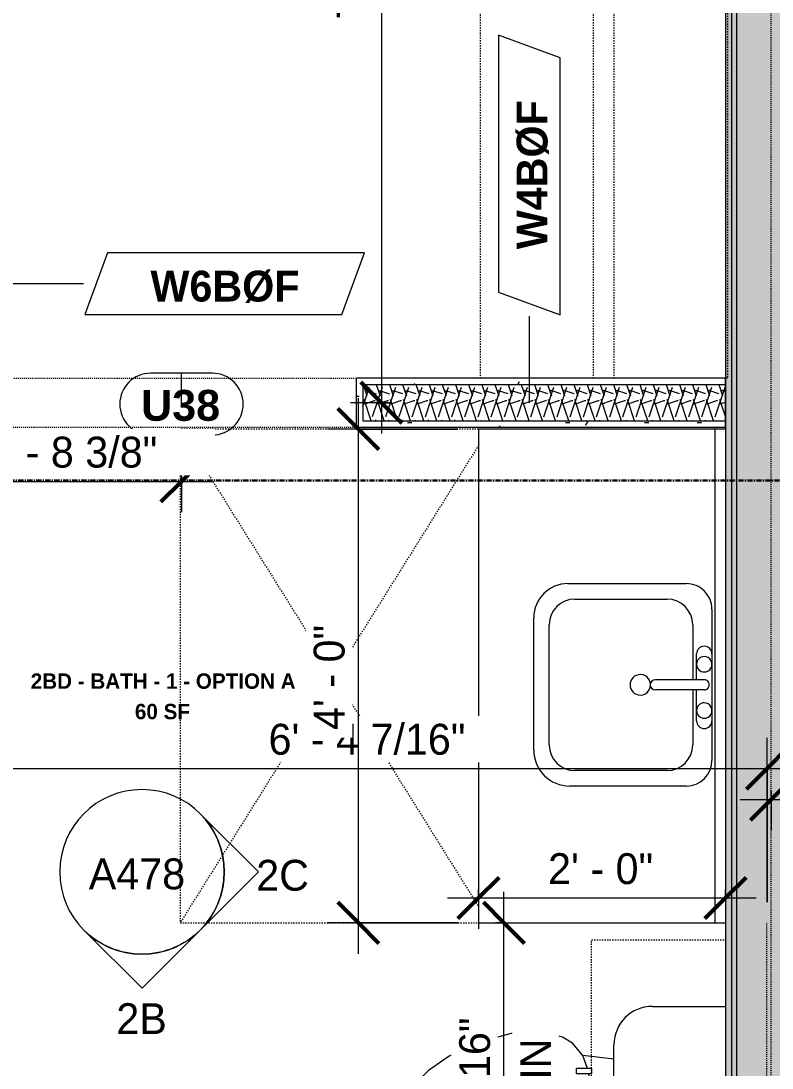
# Model space of a CAD drawing. Header units: inches. Extents: x -4058 to -1781, y 9814 to 12289.
# Drawn here: x -3411.6 to -3338.6, y 11790.1 to 11891.9 of the extents above; entities that cross this region are included whole.
import ezdxf

# ---------------------------------------------------------------- set-up
doc = ezdxf.new("R2010")
doc.units = ezdxf.units.IN
doc.header["$MEASUREMENT"] = 0
for name, pattern in [('Dash', [0.25, 0.125, -0.125]), ('Dash 3_32_', [0.1875, 0.09375, -0.09375]), ('Grid Line 1_2_', [0.875, 0.5, -0.125, 0.125, -0.125]), ('Grid Line 1_2__2_', [0.875, 0.5, -0.125, 0.125, -0.125]), ('Overhead', [0.15625, 0.09375, -0.0625])]:
    doc.linetypes.add(name, pattern=pattern)
for name, color, linetype, lineweight in [('0-1', 7, 'Continuous', 5), ('A-ANNO-DIMS', 211, 'Continuous', 9), ('A-ANNO-DIMS-32', 211, 'Continuous', 9), ('A-AREA-IDEN', 2, 'Continuous', 9), ('A-DETL-1', 90, 'Dash 3_32_', 9), ('A-DETL-GENF-3', 92, 'Overhead', 9), ('A-DETL-MEDM-1', 33, 'Continuous', 9), ('A-DOOR-2', 31, 'Continuous', 9), ('A-DOOR-IDEN', 31, 'Continuous', 9), ('A-GENM', 5, 'Continuous', 9), ('A-GENM-2', 147, 'Dash', 9), ('A-WALL-1', 7, 'Continuous', 9), ('A-WALL-2', 113, 'Continuous', 9), ('A-WALL-IDEN', 211, 'Continuous', 9), ('A-WALL-PATT-1', 9, 'Continuous', 9), ('G-ANNO-SYMB-3', 111, 'Continuous', 9), ('I-WALL-1', 1, 'Continuous', 5), ('I-WALL-2', 7, 'Continuous', 9), ('P-SANR-FIXT', 6, 'Continuous', 9), ('Q-CASE', 31, 'Continuous', 9), ('Q-CASE-1', 31, 'Dash', 9), ('Q-CASE-HDLN', 31, 'Dash', 9), ('S-GRID-1', 1, 'Grid Line 1_2_', 9), ('S-GRID-2', 1, 'Grid Line 1_2__2_', 30)]:
    doc.layers.add(name, color=color, linetype=linetype, lineweight=lineweight)
doc.styles.add('Arial_B', font='arialbd.ttf', dxfattribs={"height": 3})
doc.styles.add('Century Gothic', font='ufonts.com_century-gothic.ttf', dxfattribs={"height": 3})
doc.styles.add('Century Gothic_B', font='GOTHICB.TTF', dxfattribs={"height": 1.5})
doc.styles.add('Century Gothic_B_1', font='GOTHICB.TTF', dxfattribs={"height": 3})
doc.dimstyles.new('THE_DIMENSION_STRING', dxfattribs={"dimscale": 12, "dimtxt": 3.132505, "dimasz": 0.333333, "dimexe": 0.25, "dimexo": 0.166667, "dimgap": 0.041667, "dimtad": 1, "dimdec": 4, "dimrnd": 0.0625, "dimzin": 3, "dimdsep": 46, "dimlunit": 4, "dimtxsty": 'Century Gothic', "dimblk1": 'OBLIQUE', "dimblk2": 'OBLIQUE', "dimsah": 1, "dimcen": 0.09, "dimdle": 0.25, "dimazin": 0, "dimtfac": 1, "dimtdec": 4, "dimtix": 1, "dimtmove": 0, "dimatfit": 3, "dimfxl": 1, "dimtvp": 1, "dimtfill": 1, "dimfrac": 2, "dimtolj": 1, "dimtzin": 0, "dimarcsym": 2})
doc.dimstyles.new('THE_DIMENSION_STRING_2', dxfattribs={"dimscale": 12, "dimtxt": 3.132505, "dimasz": 0.333333, "dimexe": 0.25, "dimexo": 0.166667, "dimgap": 0.041667, "dimtad": 1, "dimdec": 4, "dimrnd": 0.0625, "dimzin": 3, "dimdsep": 46, "dimlunit": 4, "dimtxsty": 'Century Gothic', "dimblk1": 'OBLIQUE', "dimblk2": 'OBLIQUE', "dimsah": 1, "dimcen": 0.09, "dimdle": 0.25, "dimazin": 0, "dimtfac": 1, "dimtdec": 4, "dimtix": 1, "dimtmove": 0, "dimatfit": 3, "dimfxl": 1, "dimtvp": 1, "dimtfill": 1, "dimfrac": 2, "dimtolj": 1, "dimtzin": 0, "dimarcsym": 2})
pattern_1 = [(0, (0, 0), (10.24, 2.56), [0.422, -7.258, 0.422, -7.258, -40.96]), (0, (0, 0), (10.24, 2.56), [-15.36, 0.422, -14.938, 0.422, -7.258, -17.92]), (0, (0, 0), (10.24, 2.56), [-38.4, 0.422, -4.698, 0.422, -12.378]), (120, (3.84, 1.28), (-7.33702503, 7.58810013), [0.422, -7.258, 0.422, -7.258, -40.96]), (120, (3.84, 1.28), (-7.33702503, 7.58810013), [-15.36, 0.422, -14.938, 0.422, -7.258, -17.92]), (120, (3.84, 1.28), (-7.33702503, 7.58810013), [-38.4, 0.422, -4.698, 0.422, -12.378]), (240, (5.12, 6.4), (-2.90297497, -10.14810013), [0.422, -7.258, 0.422, -7.258, -40.96]), (240, (5.12, 6.4), (-2.90297497, -10.14810013), [-15.36, 0.422, -14.938, 0.422, -7.258, -17.92]), (240, (5.12, 6.4), (-2.90297497, -10.14810013), [-38.4, 0.422, -4.698, 0.422, -12.378])]
pattern_2 = [(161.57, (0.16, 0.16), (-1.279773737, -0.000426766), [0, -9.107, 1.011, 0]), (18.43, (-0.16, 0.16), (-1.279773737, 0.000426766), [0, -9.107, 1.011, 0]), (108.43, (0.16, 0.16), (0.639452382, -3.199964008), [3.035, -7.083]), (71.57, (-0.16, 0.16), (0.639452382, 3.199964008), [3.035, -7.083])]

# ---------------------------------------------------------------- blocks, each defined once
blk = doc.blocks.new('CTR - 1st Phase - Shell_rvt-1-UNIT PLANS - 2ND FLOOR')
at = {"layer": 'S-GRID-1'}
blk.add_line((-1781.27, 11847.19), (-4041.78, 11847.19), dxfattribs=at)
blk = doc.blocks.new('CTR - 1st Phase - Common Walls_rvt-1-UNIT PLANS - 2ND FLOOR')
at = {"layer": 'A-WALL-PATT-1'}
h = blk.add_hatch(dxfattribs=at)
h.set_pattern_fill('FP_1', color=256, style=0, pattern_type=2)
h.set_pattern_definition(pattern_1)
h.paths.add_polyline_path([(-3343.16, 11724.74), (-3342.54, 11724.74), (-3342.54, 12110.34), (-3343.16, 12110.34), (-3343.16, 11724.74)], flags=0)
h = blk.add_hatch(dxfattribs=at)
h.set_pattern_fill('FP_5', color=256, style=0, pattern_type=2)
h.set_pattern_definition(pattern_2)
h.paths.add_polyline_path([(-3342.04, 11724.74), (-3336.54, 11724.74), (-3336.54, 12110.34), (-3342.04, 12110.34), (-3342.04, 11725.36)], flags=0)
at = {"layer": 'I-WALL-1'}
blk.add_hatch(color=256, dxfattribs=at).paths.add_polyline_path([(-3342.54, 11724.74), (-3342.04, 11724.74), (-3342.04, 12110.34), (-3342.54, 12110.34), (-3342.54, 11725.36)], flags=0)
at = {"layer": 'A-WALL-1'}
for p, q in [((-3342.54, 11725.36), (-3342.54, 12110.34)), ((-3342.04, 11725.36), (-3342.04, 12110.34))]:
    blk.add_line(p, q, dxfattribs=at)
at = {"layer": 'I-WALL-2'}
for p, q in [((-3343.16, 12110.34), (-3343.16, 11852.18)), ((-3343.16, 11804.18), (-3343.16, 11763.86))]:
    blk.add_line(p, q, dxfattribs=at)
blk = doc.blocks.new('CTR - 1st Phase - Structure_rvt-1-UNIT PLANS - 2ND FLOOR')
at = {"layer": 'S-GRID-2'}
blk.add_line((-1781.27, 11847.19), (-4041.78, 11847.19), dxfattribs=at)
blk = doc.blocks.new('Door-Opening - CLEAR OPENING - 34_ x 80_-3922092-UNIT PLANS - 2ND FLOOR')
at = {"layer": 'A-DETL-GENF-3'}
for p, q in [((16.68, 2.38), (-17.32, 2.38)), ((-17.32, -2.37), (16.68, -2.37))]:
    blk.add_line(p, q, dxfattribs=at)
at = {"layer": 'A-DETL-MEDM-1'}
for p, q in [((-17.32, 2.38), (-17.32, -2.37)), ((16.68, -2.37), (16.68, 2.38))]:
    blk.add_line(p, q, dxfattribs=at)
blk = doc.blocks.new('M_Sink Vanity-Square - 500 x 440mm-1372835-UNIT PLANS - 2ND FLOOR')
at = {"layer": 'P-SANR-FIXT'}
for p, q in [((-5.72, 10.23), (7.14, 10.23)), ((-5.22, 8.73), (6.46, 8.73)), ((-9.22, -4.59), (-9.22, 6.73)), ((-7.72, -2.72), (-7.72, 6.23)), ((8.96, 6.23), (8.96, -2.72)), ((10.46, 6.91), (10.46, -4.59)), ((0.12, -6.33), (0.12, -1.59)), ((1.12, -6.33), (1.12, -1.59)), ((0.12, -5.22), (-5.22, -5.22)), ((-2.88, -5.59), (0.12, -5.59)), ((6.46, -5.22), (1.12, -5.22)), ((1.12, -5.59), (3.62, -5.59)), ((7.96, -7.09), (-6.72, -7.09)), ((3.62, -7.09), (-2.88, -7.09))]:
    blk.add_line(p, q, dxfattribs=at)
for centre, radius, start, end in [((-5.72, 6.73), 3.5, 90, 180), ((7.14, 6.91), 3.32, 360, 90), ((-5.22, 6.23), 2.5, 90, 180), ((6.46, 6.23), 2.5, 360, 90), ((0.62, -0.13), 1, 360, 180), ((0.62, -0.13), 1, 180, 0), ((0.62, -1.59), 0.5, 360, 180), ((-5.22, -2.72), 2.5, 180, 270), ((6.46, -2.72), 2.5, 270, 360), ((-6.72, -4.59), 2.5, 180, 270), ((7.96, -4.59), 2.5, 270, 0), ((-2.88, -6.34), 0.75, 90, 270), ((-1.88, -6.34), 0.75, 360, 180), ((2.62, -6.34), 0.75, 0, 180), ((3.62, -6.34), 0.75, 270, 90), ((-1.88, -6.34), 0.75, 180, 0), ((0.62, -6.33), 0.5, 180, 0), ((2.62, -6.34), 0.75, 180, 0)]:
    blk.add_arc(centre, radius, start, end, dxfattribs=at)
blk = doc.blocks.new('Toilet-Domestic-3D - Toilet-Domestic-3D-V79-UNIT PLANS - 2ND FLOOR')
at = {"layer": 'P-SANR-FIXT'}
for p, q in [((-9.98, 11.75), (-9.98, 18.85)), ((9.98, 18.85), (9.98, 11.75)), ((6.25, 8.02), (-6.25, 8.02)), ((-4.86, 8.02), (-5.21, 5)), ((4.86, 8.02), (5.21, 5)), ((-3.94, 5.46), (-5.21, 5)), ((-1, 6), (-3.45, 5.57)), ((1, 6), (-1, 6)), ((3.84, 5.5), (1, 6)), ((5.21, 5), (3.84, 5.5)), ((-5.21, 5), (-6.4, 4)), ((6.4, 4), (5.21, 5)), ((-6.4, 4), (-6.97, 3)), ((6.97, 3), (6.4, 4)), ((-6.97, 3), (-7.24, 2)), ((7.24, 2), (6.97, 3)), ((-7.24, 2), (-7.41, 1)), ((7.41, 1), (7.24, 2)), ((-7.41, 1), (-7.5, 0)), ((-7.5, 0), (-7.33, -1.99)), ((7.33, -1.99), (7.5, 0)), ((7.5, 0), (7.41, 1)), ((-7.33, -1.99), (-6.79, -4)), ((6.79, -4), (7.33, -1.99)), ((-6.79, -4), (-6.06, -6)), ((6.06, -6), (6.79, -4)), ((-6.06, -6), (-5.13, -8)), ((5.13, -8), (6.06, -6)), ((-5.13, -8), (-3.74, -10)), ((3.74, -10), (5.13, -8)), ((-3.74, -10), (-2.74, -11)), ((2.74, -11), (3.74, -10)), ((-2.74, -11), (-1.87, -11.5)), ((1.87, -11.5), (2.74, -11)), ((-1.87, -11.5), (-0.5, -12)), ((-0.5, -12), (0.5, -12)), ((0.5, -12), (1.87, -11.5))]:
    blk.add_line(p, q, dxfattribs=at)
for centre, start, end in [((-6.25, 11.75), 180, 270), ((6.25, 11.75), 270, 360)]:
    blk.add_arc(centre, 3.73, start, end, dxfattribs=at)
blk = doc.blocks.new('Bath Vanity - Bath Vanity 48_-3150017-UNIT PLANS - 2ND FLOOR')
at = {"layer": 'Q-CASE'}
for p, q in [((24.74, 24), (-23.26, 24)), ((-23.26, 24), (-23.26, 1)), ((24.74, 1), (24.74, 24))]:
    blk.add_line(p, q, dxfattribs=at)
blk = doc.blocks.new('ADA Clearances - 30_x48_-V54-UNIT PLANS - 2ND FLOOR')
at = {"layer": 'A-GENM-2'}
for p, q in [((-14, -22.41), (15, 24)), ((15, 24), (-14, 24)), ((15, -24), (15, 24)), ((15, -24), (-14, 22.41)), ((-14, -24), (15, -24))]:
    blk.add_line(p, q, dxfattribs=at)
blk = doc.blocks.new('BATHROOM MIRROR - BATHROOM MIRROR 48_-3123886-UNIT PLANS - 2ND FLOOR')
at = {"layer": 'Q-CASE'}
for p, q in [((-23.26, -23), (24.74, -23)), ((-23.26, -23), (-23.26, -24)), ((24.74, -24), (24.74, -23)), ((24.74, -24), (-23.26, -24))]:
    blk.add_line(p, q, dxfattribs=at)
blk = doc.blocks.new('300 Series Wall Hung Cabinet_326 - 30_-2909953-UNIT PLANS - 2ND FLOOR')
at = {"layer": 'Q-CASE'}
for p, q in [((-2.01, 14.69), (-2.5, 14.69)), ((-2.5, 14.69), (-2.5, 13.19)), ((-2.01, 13.19), (-2.01, 14.69)), ((2.49, 14.69), (2, 14.69)), ((2, 14.69), (2, 13.19)), ((2.49, 13.19), (2.49, 14.69)), ((-2.01, 13.19), (-2.5, 13.19)), ((2.49, 13.19), (2, 13.19))]:
    blk.add_line(p, q, dxfattribs=at)
at = {"layer": 'Q-CASE-1'}
for p, q in [((-15, 0.19), (-15, 13.19)), ((-15, 13.19), (15, 13.19)), ((15, 13.19), (15, 0.19)), ((15, 0.19), (-15, 0.19))]:
    blk.add_line(p, q, dxfattribs=at)
blk = doc.blocks.new('OD_CW_Closet - OD_CW_Closet-3801314-UNIT PLANS - 2ND FLOOR')
at = {"layer": 'Q-CASE-HDLN'}
for p, q in [((0.74, -24), (0.74, 0)), ((0.74, 0), (80.99, 0)), ((80.99, 0), (80.99, -24)), ((0.74, -11), (80.99, -11)), ((0.74, -13), (80.99, -13)), ((80.99, -24), (0.74, -24))]:
    blk.add_line(p, q, dxfattribs=at)
blk = doc.blocks.new('Elevation - Filled Arrow-152140-UNIT PLANS - 2ND FLOOR')
at = {"layer": 'G-ANNO-SYMB-3'}
for start, end in [(360, 180), (180, 360)]:
    blk.add_arc((0, 0), 0.25, start, end, dxfattribs=at)
blk = doc.blocks.new('Elevation - Filled Arrow-151867-UNIT PLANS - 2ND FLOOR')
at = {"layer": 'G-ANNO-SYMB-3'}
for p, q in [((0, 0.3536), (-0.1768, 0.1768)), ((0.1768, 0.1768), (0, 0.3536))]:
    blk.add_line(p, q, dxfattribs=at)
blk.add_arc((0, 0), 0.25, 45, 135, dxfattribs=at)
blk = doc.blocks.new('DIMBLOCK115-UNIT PLANS - 2ND FLOOR')
at = {"layer": 'A-ANNO-DIMS-32'}
for p, q in [((-3415.53, 11808.94), (-3415.53, 11822.18)), ((-3339.12, 11806.18), (-3339.12, 11822.18)), ((-3415.53, 11819.18), (-3336.12, 11819.18)), ((-3415.53, 11819.18), (-3415.53, 11808.94)), ((-3339.12, 11819.18), (-3339.12, 11806.18))]:
    blk.add_line(p, q, dxfattribs=at)
at = {"layer": 'A-ANNO-DIMS-32', "lineweight": 50}
for p, q in [((-3415.53, 11819.18), (-3413.53, 11821.18)), ((-3339.12, 11819.18), (-3337.12, 11821.18)), ((-3415.53, 11819.18), (-3417.53, 11817.18)), ((-3339.12, 11819.18), (-3341.12, 11817.18))]:
    blk.add_line(p, q, dxfattribs=at)
at = {"layer": 'A-ANNO-DIMS-32', "color": 0, "insert": (-3387.57, 11823.53), "char_height": 3, "width": 24.5827, "attachment_point": 1, "line_spacing_factor": 0.984502, "style": 'Century Gothic', "bg_fill": 3, "box_fill_scale": 1.25, "bg_fill_color": 256, "bg_fill_true_color": 13158600, "bg_fill_transparency": 0}
blk.add_mtext('6\' - 4 7/16"', dxfattribs=at)
blk = doc.blocks.new('_Oblique')
at = {"color": 0, "linetype": 'ByBlock', "lineweight": -2}
blk.add_line((-0.5, -0.5), (0.5, 0.5), dxfattribs=at)
blk = doc.blocks.new('DIMBLOCK181-UNIT PLANS - 2ND FLOOR')
at = {"layer": 'A-ANNO-DIMS-32'}
for p, q in [((-3262.72, 11825.61), (-3262.72, 11813.17)), ((-3262.72, 11816.17), (-3262.72, 11825.61)), ((-3338.72, 11817), (-3338.72, 11813.17)), ((-3338.72, 11816.17), (-3338.72, 11817)), ((-3341.72, 11816.17), (-3262.72, 11816.17))]:
    blk.add_line(p, q, dxfattribs=at)
at = {"layer": 'A-ANNO-DIMS-32', "lineweight": 50}
for p, q in [((-3338.72, 11816.17), (-3336.72, 11818.17)), ((-3262.72, 11816.17), (-3260.72, 11818.17)), ((-3338.72, 11816.17), (-3340.72, 11814.17)), ((-3262.72, 11816.17), (-3264.72, 11814.17))]:
    blk.add_line(p, q, dxfattribs=at)
at = {"layer": 'A-ANNO-DIMS-32', "color": 0, "insert": (-3305.97, 11820.51), "char_height": 3, "width": 12.5897, "attachment_point": 1, "line_spacing_factor": 0.984502, "style": 'Century Gothic', "bg_fill": 3, "box_fill_scale": 1.25, "bg_fill_color": 256, "bg_fill_true_color": 13158600, "bg_fill_transparency": 0}
blk.add_mtext('6\' - 4"', dxfattribs=at)
blk = doc.blocks.new('DIMBLOCK196-UNIT PLANS - 2ND FLOOR')
at = {"layer": 'A-ANNO-DIMS-32'}
for p, q in [((-3378.84, 11801.18), (-3378.84, 11855.18)), ((-3369.16, 11852.18), (-3381.84, 11852.18)), ((-3378.84, 11852.18), (-3369.16, 11852.18)), ((-3369.16, 11804.18), (-3381.84, 11804.18)), ((-3378.84, 11804.18), (-3369.16, 11804.18))]:
    blk.add_line(p, q, dxfattribs=at)
at = {"layer": 'A-ANNO-DIMS-32', "lineweight": 50}
for p, q in [((-3378.84, 11852.18), (-3380.84, 11854.18)), ((-3378.84, 11852.18), (-3376.84, 11850.18)), ((-3378.84, 11804.18), (-3380.84, 11806.18)), ((-3378.84, 11804.18), (-3376.84, 11802.18))]:
    blk.add_line(p, q, dxfattribs=at)
at = {"layer": 'A-ANNO-DIMS-32', "color": 0, "insert": (-3383.18, 11822.93), "char_height": 3, "width": 12.5897, "attachment_point": 1, "rotation": 90, "line_spacing_factor": 0.984502, "style": 'Century Gothic', "bg_fill": 3, "box_fill_scale": 1.25, "bg_fill_color": 256, "bg_fill_true_color": 13158600, "bg_fill_transparency": 0}
blk.add_mtext('4\' - 0"', dxfattribs=at)
blk = doc.blocks.new('DIMBLOCK197-UNIT PLANS - 2ND FLOOR')
at = {"layer": 'A-ANNO-DIMS-32', "lineweight": 50}
for p, q in [((-3367.16, 11806.6), (-3365.16, 11808.6)), ((-3343.16, 11806.6), (-3341.16, 11808.6)), ((-3367.16, 11806.6), (-3369.16, 11804.6)), ((-3343.16, 11806.6), (-3345.16, 11804.6))]:
    blk.add_line(p, q, dxfattribs=at)
at = {"layer": 'A-ANNO-DIMS-32'}
for p, q in [((-3367.16, 11807.43), (-3367.16, 11803.6)), ((-3367.16, 11806.6), (-3367.16, 11807.43)), ((-3343.16, 11807.43), (-3343.16, 11803.6)), ((-3343.16, 11806.6), (-3343.16, 11807.43)), ((-3370.16, 11806.6), (-3340.16, 11806.6))]:
    blk.add_line(p, q, dxfattribs=at)
at = {"layer": 'A-ANNO-DIMS-32', "color": 0, "insert": (-3360.4, 11810.95), "char_height": 3, "width": 12.5897, "attachment_point": 1, "line_spacing_factor": 0.984502, "style": 'Century Gothic', "bg_fill": 3, "box_fill_scale": 1.25, "bg_fill_color": 256, "bg_fill_true_color": 13158600, "bg_fill_transparency": 0}
blk.add_mtext('2\' - 0"', dxfattribs=at)
blk = doc.blocks.new('DIMBLOCK341-UNIT PLANS - 2ND FLOOR')
at = {"layer": 'A-ANNO-DIMS-32'}
for p, q in [((-3364.69, 11764.99), (-3364.69, 11807.18)), ((-3365.52, 11804.18), (-3361.69, 11804.18)), ((-3364.69, 11804.18), (-3365.52, 11804.18)), ((-3365.52, 11767.99), (-3361.69, 11767.99)), ((-3364.69, 11767.99), (-3365.52, 11767.99))]:
    blk.add_line(p, q, dxfattribs=at)
at = {"layer": 'A-ANNO-DIMS-32', "lineweight": 50}
for p, q in [((-3364.69, 11804.18), (-3366.69, 11806.18)), ((-3364.69, 11804.18), (-3362.69, 11802.18)), ((-3364.69, 11767.99), (-3366.69, 11769.99)), ((-3364.69, 11767.99), (-3362.69, 11765.99))]:
    blk.add_line(p, q, dxfattribs=at)
at = {"layer": 'A-ANNO-DIMS-32', "color": 0, "char_height": 3, "attachment_point": 1, "rotation": 90, "line_spacing_factor": 0.984502, "style": 'Century Gothic', "bg_fill": 3, "box_fill_scale": 1.25, "bg_fill_color": 256, "bg_fill_true_color": 13158600, "bg_fill_transparency": 0}
for s, insert, width in [('3\' - 0 3/16"', (-3369.04, 11775.84), 24.5827), ('33" MIN', (-3363.11, 11778.58), 18.0194)]:
    blk.add_mtext(s, dxfattribs=dict(at, insert=insert, width=width))
blk = doc.blocks.new('DIMBLOCK478-UNIT PLANS - 2ND FLOOR')
at = {"layer": 'A-ANNO-DIMS-32'}
for p, q in [((-3376.6, 11942.74), (-3376.6, 11851.74)), ((-3375.77, 11939.74), (-3379.6, 11939.74)), ((-3376.6, 11939.74), (-3375.77, 11939.74)), ((-3375.77, 11854.74), (-3379.6, 11854.74)), ((-3376.6, 11854.74), (-3375.77, 11854.74))]:
    blk.add_line(p, q, dxfattribs=at)
at = {"layer": 'A-ANNO-DIMS-32', "lineweight": 50}
for p, q in [((-3376.6, 11939.74), (-3378.6, 11941.74)), ((-3376.6, 11939.74), (-3374.6, 11937.74)), ((-3376.6, 11854.74), (-3378.6, 11856.74)), ((-3376.6, 11854.74), (-3374.6, 11852.74))]:
    blk.add_line(p, q, dxfattribs=at)
at = {"layer": 'A-ANNO-DIMS-32', "color": 0, "insert": (-3380.94, 11891.99), "char_height": 3, "width": 12.5897, "attachment_point": 1, "rotation": 90, "line_spacing_factor": 0.984502, "style": 'Century Gothic', "bg_fill": 3, "box_fill_scale": 1.25, "bg_fill_color": 256, "bg_fill_true_color": 13158600, "bg_fill_transparency": 0}
blk.add_mtext('7\' - 1"', dxfattribs=at)
blk = doc.blocks.new('Door Tag - Type Mark-2601225-UNIT PLANS - 2ND FLOOR')
at = {"layer": 'A-DOOR-IDEN'}
for p, q in [((0.09375, 0.09375), (-0.09375, 0.09375)), ((-0.09375, -0.09375), (0.09375, -0.09375))]:
    blk.add_line(p, q, dxfattribs=at)
for centre, start, end in [((-0.09375, 0), 90, 270), ((0.09375, 0), 270, 90)]:
    blk.add_arc(centre, 0.09375, start, end, dxfattribs=at)
blk = doc.blocks.new('Wall Tag - Arch Wall-3956453-UNIT PLANS - 2ND FLOOR')
at = {"layer": 'A-WALL-IDEN'}
for p, q in [((-0.3561, 0.0937), (-0.4244, -0.0937)), ((0.4244, 0.0937), (-0.3561, 0.0937)), ((0.3561, -0.0937), (0.4244, 0.0937)), ((-0.4244, -0.0937), (0.3561, -0.0937))]:
    blk.add_line(p, q, dxfattribs=at)
blk = doc.blocks.new('DIMBLOCK493-UNIT PLANS - 2ND FLOOR')
at = {"layer": 'A-ANNO-DIMS-32'}
for p, q in [((-3396.03, 11850.36), (-3396.03, 11844.1)), ((-3396.03, 11847.1), (-3396.03, 11850.36)), ((-3416.41, 11847.93), (-3416.41, 11844.1)), ((-3416.41, 11847.1), (-3416.41, 11847.93)), ((-3419.41, 11847.1), (-3393.03, 11847.1))]:
    blk.add_line(p, q, dxfattribs=at)
at = {"layer": 'A-ANNO-DIMS-32', "lineweight": 50}
for p, q in [((-3416.41, 11847.1), (-3414.41, 11849.1)), ((-3396.03, 11847.1), (-3394.03, 11849.1)), ((-3416.41, 11847.1), (-3418.41, 11845.1)), ((-3396.03, 11847.1), (-3398.03, 11845.1))]:
    blk.add_line(p, q, dxfattribs=at)
at = {"layer": 'A-ANNO-DIMS-32', "color": 0, "insert": (-3415.29, 11851.44), "char_height": 3, "width": 21.7784, "attachment_point": 1, "line_spacing_factor": 0.984502, "style": 'Century Gothic', "bg_fill": 3, "box_fill_scale": 1.25, "bg_fill_color": 256, "bg_fill_true_color": 13158600, "bg_fill_transparency": 0}
blk.add_mtext('1\' - 8 3/8"', dxfattribs=at)

msp = doc.modelspace()

# ---------------------------------------------------------------- hatches: boundary and pattern name
at = {"layer": 'A-WALL-PATT-1'}
h = msp.add_hatch(dxfattribs=at)
h.set_pattern_fill('FP_1', color=256, style=0, pattern_type=2)
h.set_pattern_definition(pattern_1)
h.paths.add_polyline_path([(-3378.40554, 11854.7394), (-3378.40554, 11856.4894), (-3343.16124, 11856.4894), (-3343.16124, 11857.1144), (-3379.03054, 11857.1144), (-3379.03054, 11854.7394)], flags=0)
h = msp.add_hatch(dxfattribs=at)
h.set_pattern_fill('FP_5', color=256, style=0, pattern_type=2)
h.set_pattern_definition(pattern_2)
h.paths.add_polyline_path([(-3343.16124, 11852.9894), (-3343.16124, 11856.4894), (-3378.40554, 11856.4894), (-3378.40554, 11852.9894), (-3357.58418, 11852.9894)], flags=0)
h.paths.add_polyline_path([(-3413.03054, 11852.9894), (-3413.03054, 11856.4894), (-3413.65554, 11856.4894), (-3413.65554, 11852.9894)], flags=0)
h = msp.add_hatch(dxfattribs=at)
h.set_pattern_fill('FP_1', color=256, style=0, pattern_type=2)
h.set_pattern_definition(pattern_1)
h.paths.add_polyline_path([(-3343.16124, 11852.3644), (-3343.16124, 11852.9894), (-3378.40554, 11852.9894), (-3378.40554, 11854.7394), (-3379.03054, 11854.7394), (-3379.03054, 11852.3644), (-3357.58418, 11852.3644)], flags=0)

# ---------------------------------------------------------------- linework, layer by layer
at = {"layer": 'A-DETL-1'}
for p, q in [((-3338.72374, 11725.3644), (-3338.72374, 12079.3644)), ((-3339.12374, 11784.7394), (-3339.12374, 11804.1769))]:
    msp.add_line(p, q, dxfattribs=at)
at = {"layer": 'A-DOOR-IDEN'}
msp.add_line((-3396.03054, 11854.7394), (-3396.03054, 11857.60793), dxfattribs=at)
at = {"layer": 'A-WALL-2'}
for p, q in [((-3343.16124, 11857.1144), (-3379.03054, 11857.1144)), ((-3343.16124, 11852.3644), (-3343.16124, 11857.1144)), ((-3378.40554, 11856.4894), (-3378.40554, 11852.9894)), ((-3343.16124, 11856.4894), (-3378.40554, 11856.4894)), ((-3378.40554, 11852.9894), (-3343.16124, 11852.9894)), ((-3379.03054, 11852.3644), (-3343.16124, 11852.3644))]:
    msp.add_line(p, q, dxfattribs=at)
at = {"layer": 'A-WALL-IDEN'}
for p, q in [((-3416.40554, 11866.33004), (-3405.56238, 11866.33004)), ((-3362.20933, 11854.7394), (-3362.20933, 11863.14624))]:
    msp.add_line(p, q, dxfattribs=at)

# ---------------------------------------------------------------- block references
at = {"layer": '0-1'}
for name in ['CTR - 1st Phase - Shell_rvt-1-UNIT PLANS - 2ND FLOOR', 'CTR - 1st Phase - Structure_rvt-1-UNIT PLANS - 2ND FLOOR', 'CTR - 1st Phase - Common Walls_rvt-1-UNIT PLANS - 2ND FLOOR']:
    msp.add_blockref(name, (0, 0), dxfattribs=at)
at = {"layer": 'A-DOOR-2', "rotation": 180}
msp.add_blockref('Door-Opening - CLEAR OPENING - 34_ x 80_-3922092-UNIT PLANS - 2ND FLOOR', (-3396.35292, 11854.7394), dxfattribs=at)
at = {"layer": 'A-DOOR-IDEN', "xscale": 31.99999999999999, "yscale": 31.99999999999999, "zscale": 31.99999999999999}
msp.add_blockref('Door Tag - Type Mark-2601225-UNIT PLANS - 2ND FLOOR', (-3396.03054, 11854.60793), dxfattribs=at)
at = {"layer": 'A-GENM', "rotation": 180}
msp.add_blockref('ADA Clearances - 30_x48_-V54-UNIT PLANS - 2ND FLOOR', (-3381.16124, 11828.1769), dxfattribs=at)
at = {"layer": 'A-WALL-IDEN', "xscale": 31.99999999999999, "yscale": 31.99999999999999, "zscale": 31.99999999999999, "rotation": 89.99999999999991}
msp.add_blockref('Wall Tag - Arch Wall-3956453-UNIT PLANS - 2ND FLOOR', (-3362.20933, 11876.87795), dxfattribs=at)
at = {"layer": 'G-ANNO-SYMB-3', "xscale": 31.99999999999999, "yscale": 31.99999999999999, "zscale": 31.99999999999999}
msp.add_blockref('Elevation - Filled Arrow-152140-UNIT PLANS - 2ND FLOOR', (-3399.86759, 11809.13241), dxfattribs=at)
at = {"layer": 'G-ANNO-SYMB-3', "extrusion": (0, 0, -1), "xscale": 31.99999999999999, "yscale": 31.99999999999999, "zscale": 31.99999999999999}
for rotation in [90.00000000000557, 180]:
    msp.add_blockref('Elevation - Filled Arrow-151867-UNIT PLANS - 2ND FLOOR', (3399.86759, 11809.13241), dxfattribs=dict(at, rotation=rotation))
at = {"layer": 'P-SANR-FIXT'}
for name, p, rotation in [('M_Sink Vanity-Square - 500 x 440mm-1372835-UNIT PLANS - 2ND FLOOR', (-3351.56039, 11826.69741), 90.0000000003275), ('Toilet-Domestic-3D - Toilet-Domestic-3D-V79-UNIT PLANS - 2ND FLOOR', (-3362.01246, 11786.08315), 270.0000000004126)]:
    msp.add_blockref(name, p, dxfattribs=dict(at, rotation=rotation))
at = {"layer": 'Q-CASE'}
for name, p, rotation in [('OD_CW_Closet - OD_CW_Closet-3801314-UNIT PLANS - 2ND FLOOR', (-3366.97374, 11856.37669), 90.00000000000031), ('Bath Vanity - Bath Vanity 48_-3150017-UNIT PLANS - 2ND FLOOR', (-3343.15665, 11827.43919), 90.00000000032026), ('BATHROOM MIRROR - BATHROOM MIRROR 48_-3123886-UNIT PLANS - 2ND FLOOR', (-3367.16124, 11827.43919), 89.99999999996542), ('300 Series Wall Hung Cabinet_326 - 30_-2909953-UNIT PLANS - 2ND FLOOR', (-3342.97374, 11787.5326), 90.00000000000017)]:
    msp.add_blockref(name, p, dxfattribs=dict(at, rotation=rotation))

# ---------------------------------------------------------------- texts
at = {"layer": 'A-AREA-IDEN', "insert": (-3410.68229, 11828.43106), "char_height": 1.5, "width": 30.3, "attachment_point": 1, "style": 'Century Gothic_B'}
msp.add_mtext('2BD - BATH - 1 - OPTION A', dxfattribs=at)
at = {"layer": 'A-DOOR-IDEN', "insert": (-3399.96242, 11855.98778), "char_height": 3, "width": 9.393, "attachment_point": 1, "style": 'Arial_B'}
msp.add_mtext('U38', dxfattribs=at)
at = {"layer": 'A-WALL-IDEN', "insert": (-3363.45686, 11869.66203), "char_height": 3, "width": 17.372, "attachment_point": 1, "rotation": 90, "style": 'Century Gothic_B_1'}
msp.add_mtext('W4BØF', dxfattribs=at)
at = {"layer": 'A-WALL-IDEN', "insert": (-3399.0466, 11867.57757), "char_height": 3, "width": 17.372, "attachment_point": 1, "style": 'Century Gothic_B_1'}
msp.add_mtext('W6BØF', dxfattribs=at)
at = {"layer": 'G-ANNO-SYMB-3', "char_height": 3, "attachment_point": 1, "style": 'Century Gothic'}
for s, insert, width in [('A478', (-3405.04354, 11810.43883), 12.221), ('2C', (-3388.76812, 11810.30441), 6.969), ('2B', (-3402.36383, 11796.36574), 5.757)]:
    msp.add_mtext(s, dxfattribs=dict(at, insert=insert, width=width))

# ---------------------------------------------------------------- next in the draw order: dimensions: what is measured, and where the dimension line sits
at = {"layer": 'A-ANNO-DIMS'}
for base, p1, p2, dimstyle, override, picture, middle in [((-3396.03054, 11847.09664), (-3416.40554, 11849.92506), (-3396.03054, 11852.3644), 'THE_DIMENSION_STRING_2', {"dimpost": '<>', "dimfxl": 20.520501}, 'DIMBLOCK493-UNIT PLANS - 2ND FLOOR', (-3406.21804, 11849.33831)), ((-3339.12374, 11819.18309), (-3415.53165, 11806.9394), (-3339.12374, 11804.1769), 'THE_DIMENSION_STRING', {"dimpost": '<>', "dimfxl": 76.457832}, 'DIMBLOCK115-UNIT PLANS - 2ND FLOOR', (-3377.32769, 11821.42476))]:
    dim = msp.add_linear_dim(base=base, p1=p1, p2=p2, dimstyle=dimstyle, override=override, dxfattribs=at)
    dim.commit()
    dim.dimension.update_dxf_attribs({"geometry": picture, "text_midpoint": middle})

# ---------------------------------------------------------------- next in the draw order: texts
at = {"layer": 'A-AREA-IDEN', "insert": (-3400.55945, 11825.46936), "char_height": 1.5, "width": 5.757, "attachment_point": 1, "style": 'Century Gothic_B'}
msp.add_mtext('60 SF', dxfattribs=at)

# ---------------------------------------------------------------- next in the draw order: dimensions: what is measured, and where the dimension line sits
at = {"layer": 'A-ANNO-DIMS'}
for base, p1, p2, angle, override, picture, middle in [((-3378.83521, 11852.1769), (-3367.15665, 11804.1769), (-3367.15665, 11852.1769), 90, {"dimpost": '<>', "dimfxl": 48}, 'DIMBLOCK196-UNIT PLANS - 2ND FLOOR', (-3380.91067, 11828.1769)), ((-3262.72374, 11816.16916), (-3338.72374, 11818.99759), (-3262.72374, 11827.61277), 0, {"dimpost": '<>', "dimfxl": 76.48674}, 'DIMBLOCK181-UNIT PLANS - 2ND FLOOR', (-3300.72374, 11818.24462))]:
    dim = msp.add_linear_dim(base=base, p1=p1, p2=p2, angle=angle, dimstyle='THE_DIMENSION_STRING', override=override, dxfattribs=at)
    dim.commit()
    dim.dimension.update_dxf_attribs({"geometry": picture, "text_midpoint": middle})

# ---------------------------------------------------------------- next in the draw order: dimensions: what is measured, and where the dimension line sits
for base, p1, p2, angle, dimstyle, override, picture, middle in [((-3376.59578, 11854.7394), (-3373.76735, 11939.7394), (-3373.76735, 11854.7394), 90, 'THE_DIMENSION_STRING_2', {"dimpost": '<>', "dimfxl": 85}, 'DIMBLOCK478-UNIT PLANS - 2ND FLOOR', (-3378.63351, 11897.2394)), ((-3343.15665, 11806.60335), (-3367.15665, 11809.43178), (-3343.15665, 11809.43178), 0, 'THE_DIMENSION_STRING', {"dimpost": '<>', "dimfxl": 24}, 'DIMBLOCK197-UNIT PLANS - 2ND FLOOR', (-3355.15665, 11808.67881))]:
    dim = msp.add_linear_dim(base=base, p1=p1, p2=p2, angle=angle, dimstyle=dimstyle, override=override, dxfattribs=at)
    dim.commit()
    dim.dimension.update_dxf_attribs({"geometry": picture, "text_midpoint": middle})

# ---------------------------------------------------------------- next in the draw order: block references
at = {"layer": 'A-WALL-IDEN', "xscale": 31.99999999999999, "yscale": 31.99999999999999, "zscale": 31.99999999999999}
msp.add_blockref('Wall Tag - Arch Wall-3956453-UNIT PLANS - 2ND FLOOR', (-3391.83068, 11866.33004), dxfattribs=at)

# ---------------------------------------------------------------- next in the draw order: dimensions: what is measured, and where the dimension line sits
at = {"layer": 'A-ANNO-DIMS'}
dim = msp.add_linear_dim(base=(-3364.68986, 11804.1769), p1=(-3367.51829, 11767.9894), p2=(-3367.51829, 11804.1769), angle=90, text='<>\\X33" MIN', dimstyle='THE_DIMENSION_STRING_2', override={"dimpost": '<>', "dimfxl": 36.1875}, dxfattribs=at)
dim.commit()
dim.dimension.update_dxf_attribs({"geometry": 'DIMBLOCK341-UNIT PLANS - 2ND FLOOR', "text_midpoint": (-3364.68986, 11786.08315)})

doc.saveas('drawing.dxf')
